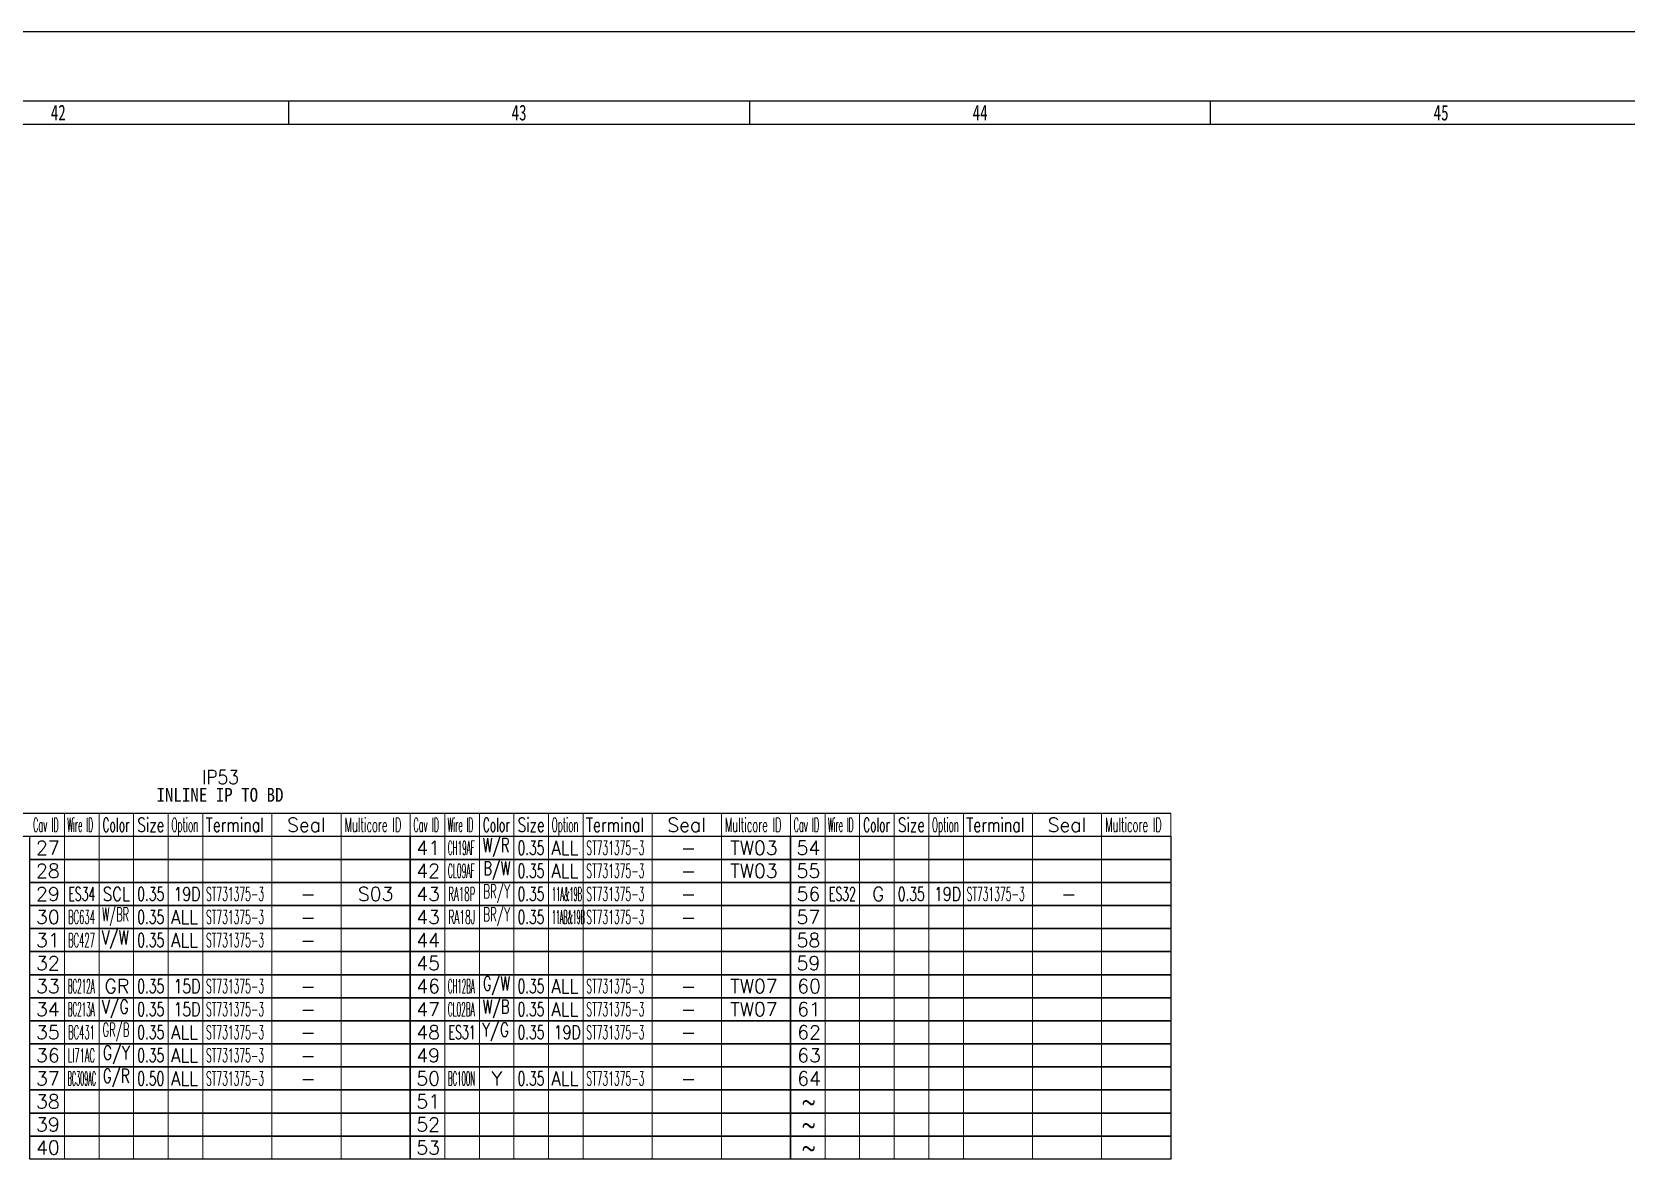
# Model space of a CAD drawing. Header units: inches. Extents: x 47316 to 59086, y 3141 to 11743.
# Drawn here: x 54412.2 to 54758.1, y 8829 to 9073.5 of the extents above; entities that cross this region are included whole.
import ezdxf

# ---------------------------------------------------------------- set-up
doc = ezdxf.new("R2010")
doc.units = ezdxf.units.IN
doc.header["$MEASUREMENT"] = 0
doc.styles.add('MtX_FangSong_GB2312', font='')
doc.styles.get("Standard").update_dxf_attribs({"font": ''})
doc.styles.get('MtX_FangSong_GB2312').set_extended_font_data('FangSong_GB2312')
doc.styles.get('Standard').set_extended_font_data('SimSun')

msp = doc.modelspace()

# ---------------------------------------------------------------- linework, layer by layer
at = {"color": 0, "lineweight": -2}
for p, q in [((56191.93, 9073.45), (50247.93, 9073.45)), ((56067.93, 9058.45), (50267.93, 9058.45)), ((54467.93, 9053.45), (54467.93, 9058.45)), ((54567.93, 9053.45), (54567.93, 9058.45)), ((54667.93, 9053.45), (54667.93, 9058.45)), ((50267.93, 9053.45), (56171.93, 9053.45))]:
    msp.add_line(p, q, dxfattribs=at)
at = {"color": 0, "linetype": 'Continuous', "lineweight": -2}
for p, q in [((54246.78, 8904), (54659.28, 8904)), ((54246.78, 8899), (54659.28, 8899))]:
    msp.add_line(p, q, dxfattribs=at)
at = {"color": 7, "linetype": 'Continuous', "lineweight": 15}
for p, q in [((54419.28, 8899), (54419.28, 8904)), ((54426.78, 8899), (54426.78, 8904)), ((54434.28, 8899), (54434.28, 8904)), ((54441.78, 8899), (54441.78, 8904)), ((54449.28, 8899), (54449.28, 8904)), ((54464.28, 8899), (54464.28, 8904)), ((54479.28, 8899), (54479.28, 8904)), ((54494.28, 8899), (54494.28, 8904)), ((54501.78, 8899), (54501.78, 8904)), ((54509.28, 8899), (54509.28, 8904)), ((54516.78, 8899), (54516.78, 8904)), ((54524.28, 8899), (54524.28, 8904)), ((54531.78, 8899), (54531.78, 8904)), ((54546.78, 8899), (54546.78, 8904)), ((54561.78, 8899), (54561.78, 8904)), ((54576.78, 8899), (54576.78, 8904)), ((54584.28, 8899), (54584.28, 8904)), ((54591.78, 8899), (54591.78, 8904)), ((54599.28, 8899), (54599.28, 8904)), ((54606.78, 8899), (54606.78, 8904)), ((54614.28, 8899), (54614.28, 8904)), ((54629.28, 8899), (54629.28, 8904)), ((54644.28, 8899), (54644.28, 8904)), ((54659.28, 8899), (54659.28, 8904))]:
    msp.add_line(p, q, dxfattribs=at)
at = {"color": 102, "linetype": 'Continuous', "lineweight": 15}
for p, q in [((54419.28, 8894), (54419.28, 8899)), ((54426.78, 8894), (54426.78, 8899)), ((54434.28, 8894), (54434.28, 8899)), ((54441.78, 8894), (54441.78, 8899)), ((54449.28, 8894), (54449.28, 8899)), ((54464.28, 8894), (54464.28, 8899)), ((54479.28, 8894), (54479.28, 8899)), ((54501.78, 8894), (54501.78, 8899)), ((54509.28, 8894), (54509.28, 8899)), ((54516.78, 8894), (54516.78, 8899)), ((54524.28, 8894), (54524.28, 8899)), ((54531.78, 8894), (54531.78, 8899)), ((54546.78, 8894), (54546.78, 8899)), ((54561.78, 8894), (54561.78, 8899)), ((54584.28, 8894), (54584.28, 8899)), ((54591.78, 8894), (54591.78, 8899)), ((54599.28, 8894), (54599.28, 8899)), ((54606.78, 8894), (54606.78, 8899)), ((54614.28, 8894), (54614.28, 8899)), ((54629.28, 8894), (54629.28, 8899)), ((54644.28, 8894), (54644.28, 8899)), ((54419.28, 8889), (54419.28, 8894)), ((54426.78, 8889), (54426.78, 8894)), ((54434.28, 8889), (54434.28, 8894)), ((54441.78, 8889), (54441.78, 8894)), ((54449.28, 8889), (54449.28, 8894)), ((54464.28, 8889), (54464.28, 8894)), ((54479.28, 8889), (54479.28, 8894)), ((54501.78, 8889), (54501.78, 8894)), ((54509.28, 8889), (54509.28, 8894)), ((54516.78, 8889), (54516.78, 8894)), ((54524.28, 8889), (54524.28, 8894)), ((54531.78, 8889), (54531.78, 8894)), ((54546.78, 8889), (54546.78, 8894)), ((54561.78, 8889), (54561.78, 8894)), ((54584.28, 8889), (54584.28, 8894)), ((54591.78, 8889), (54591.78, 8894)), ((54599.28, 8889), (54599.28, 8894)), ((54606.78, 8889), (54606.78, 8894)), ((54614.28, 8889), (54614.28, 8894)), ((54629.28, 8889), (54629.28, 8894)), ((54644.28, 8889), (54644.28, 8894)), ((54419.28, 8884), (54419.28, 8889)), ((54426.78, 8884), (54426.78, 8889)), ((54434.28, 8884), (54434.28, 8889)), ((54441.78, 8884), (54441.78, 8889)), ((54449.28, 8884), (54449.28, 8889)), ((54464.28, 8884), (54464.28, 8889)), ((54479.28, 8884), (54479.28, 8889)), ((54501.78, 8884), (54501.78, 8889)), ((54509.28, 8884), (54509.28, 8889)), ((54516.78, 8884), (54516.78, 8889)), ((54524.28, 8884), (54524.28, 8889)), ((54531.78, 8884), (54531.78, 8889)), ((54546.78, 8884), (54546.78, 8889)), ((54561.78, 8884), (54561.78, 8889)), ((54584.28, 8884), (54584.28, 8889)), ((54591.78, 8884), (54591.78, 8889)), ((54599.28, 8884), (54599.28, 8889)), ((54606.78, 8884), (54606.78, 8889)), ((54614.28, 8884), (54614.28, 8889)), ((54629.28, 8884), (54629.28, 8889)), ((54644.28, 8884), (54644.28, 8889)), ((54419.28, 8879), (54419.28, 8884)), ((54426.78, 8879), (54426.78, 8884)), ((54434.28, 8879), (54434.28, 8884)), ((54441.78, 8879), (54441.78, 8884)), ((54449.28, 8879), (54449.28, 8884)), ((54464.28, 8879), (54464.28, 8884)), ((54479.28, 8879), (54479.28, 8884)), ((54501.78, 8879), (54501.78, 8884)), ((54509.28, 8879), (54509.28, 8884)), ((54516.78, 8879), (54516.78, 8884)), ((54524.28, 8879), (54524.28, 8884)), ((54531.78, 8879), (54531.78, 8884)), ((54546.78, 8879), (54546.78, 8884)), ((54561.78, 8879), (54561.78, 8884)), ((54584.28, 8879), (54584.28, 8884)), ((54591.78, 8879), (54591.78, 8884)), ((54599.28, 8879), (54599.28, 8884)), ((54606.78, 8879), (54606.78, 8884)), ((54614.28, 8879), (54614.28, 8884)), ((54629.28, 8879), (54629.28, 8884)), ((54644.28, 8879), (54644.28, 8884)), ((54419.28, 8874), (54419.28, 8879)), ((54426.78, 8874), (54426.78, 8879)), ((54434.28, 8874), (54434.28, 8879)), ((54441.78, 8874), (54441.78, 8879)), ((54449.28, 8874), (54449.28, 8879)), ((54464.28, 8874), (54464.28, 8879)), ((54479.28, 8874), (54479.28, 8879)), ((54501.78, 8874), (54501.78, 8879)), ((54509.28, 8874), (54509.28, 8879)), ((54516.78, 8874), (54516.78, 8879)), ((54524.28, 8874), (54524.28, 8879)), ((54531.78, 8874), (54531.78, 8879)), ((54546.78, 8874), (54546.78, 8879)), ((54561.78, 8874), (54561.78, 8879)), ((54584.28, 8874), (54584.28, 8879)), ((54591.78, 8874), (54591.78, 8879)), ((54599.28, 8874), (54599.28, 8879)), ((54606.78, 8874), (54606.78, 8879)), ((54614.28, 8874), (54614.28, 8879)), ((54629.28, 8874), (54629.28, 8879)), ((54644.28, 8874), (54644.28, 8879)), ((54419.28, 8869), (54419.28, 8874)), ((54426.78, 8869), (54426.78, 8874)), ((54434.28, 8869), (54434.28, 8874)), ((54441.78, 8869), (54441.78, 8874)), ((54449.28, 8869), (54449.28, 8874)), ((54464.28, 8869), (54464.28, 8874)), ((54479.28, 8869), (54479.28, 8874)), ((54501.78, 8869), (54501.78, 8874)), ((54509.28, 8869), (54509.28, 8874)), ((54516.78, 8869), (54516.78, 8874)), ((54524.28, 8869), (54524.28, 8874)), ((54531.78, 8869), (54531.78, 8874)), ((54546.78, 8869), (54546.78, 8874)), ((54561.78, 8869), (54561.78, 8874)), ((54584.28, 8869), (54584.28, 8874)), ((54591.78, 8869), (54591.78, 8874)), ((54599.28, 8869), (54599.28, 8874)), ((54606.78, 8869), (54606.78, 8874)), ((54614.28, 8869), (54614.28, 8874)), ((54629.28, 8869), (54629.28, 8874)), ((54644.28, 8869), (54644.28, 8874)), ((54419.28, 8864), (54419.28, 8869)), ((54426.78, 8864), (54426.78, 8869)), ((54434.28, 8864), (54434.28, 8869)), ((54441.78, 8864), (54441.78, 8869)), ((54449.28, 8864), (54449.28, 8869)), ((54464.28, 8864), (54464.28, 8869)), ((54479.28, 8864), (54479.28, 8869)), ((54501.78, 8864), (54501.78, 8869)), ((54509.28, 8864), (54509.28, 8869)), ((54516.78, 8864), (54516.78, 8869)), ((54524.28, 8864), (54524.28, 8869)), ((54531.78, 8864), (54531.78, 8869)), ((54546.78, 8864), (54546.78, 8869)), ((54561.78, 8864), (54561.78, 8869)), ((54584.28, 8864), (54584.28, 8869)), ((54591.78, 8864), (54591.78, 8869)), ((54599.28, 8864), (54599.28, 8869)), ((54606.78, 8864), (54606.78, 8869)), ((54614.28, 8864), (54614.28, 8869)), ((54629.28, 8864), (54629.28, 8869)), ((54644.28, 8864), (54644.28, 8869)), ((54419.28, 8859), (54419.28, 8864)), ((54426.78, 8859), (54426.78, 8864)), ((54434.28, 8859), (54434.28, 8864)), ((54441.78, 8859), (54441.78, 8864)), ((54449.28, 8859), (54449.28, 8864)), ((54464.28, 8859), (54464.28, 8864)), ((54479.28, 8859), (54479.28, 8864)), ((54501.78, 8859), (54501.78, 8864)), ((54509.28, 8859), (54509.28, 8864)), ((54516.78, 8859), (54516.78, 8864)), ((54524.28, 8859), (54524.28, 8864)), ((54531.78, 8859), (54531.78, 8864)), ((54546.78, 8859), (54546.78, 8864)), ((54561.78, 8859), (54561.78, 8864)), ((54584.28, 8859), (54584.28, 8864)), ((54591.78, 8859), (54591.78, 8864)), ((54599.28, 8859), (54599.28, 8864)), ((54606.78, 8859), (54606.78, 8864)), ((54614.28, 8859), (54614.28, 8864)), ((54629.28, 8859), (54629.28, 8864)), ((54644.28, 8859), (54644.28, 8864)), ((54419.28, 8854), (54419.28, 8859)), ((54426.78, 8854), (54426.78, 8859)), ((54434.28, 8854), (54434.28, 8859)), ((54441.78, 8854), (54441.78, 8859)), ((54449.28, 8854), (54449.28, 8859)), ((54464.28, 8854), (54464.28, 8859)), ((54479.28, 8854), (54479.28, 8859)), ((54501.78, 8854), (54501.78, 8859)), ((54509.28, 8854), (54509.28, 8859)), ((54516.78, 8854), (54516.78, 8859)), ((54524.28, 8854), (54524.28, 8859)), ((54531.78, 8854), (54531.78, 8859)), ((54546.78, 8854), (54546.78, 8859)), ((54561.78, 8854), (54561.78, 8859)), ((54584.28, 8854), (54584.28, 8859)), ((54591.78, 8854), (54591.78, 8859)), ((54599.28, 8854), (54599.28, 8859)), ((54606.78, 8854), (54606.78, 8859)), ((54614.28, 8854), (54614.28, 8859)), ((54629.28, 8854), (54629.28, 8859)), ((54644.28, 8854), (54644.28, 8859)), ((54419.28, 8849), (54419.28, 8854)), ((54426.78, 8849), (54426.78, 8854)), ((54434.28, 8849), (54434.28, 8854)), ((54441.78, 8849), (54441.78, 8854)), ((54449.28, 8849), (54449.28, 8854)), ((54464.28, 8849), (54464.28, 8854)), ((54479.28, 8849), (54479.28, 8854)), ((54501.78, 8849), (54501.78, 8854)), ((54509.28, 8849), (54509.28, 8854)), ((54516.78, 8849), (54516.78, 8854)), ((54524.28, 8849), (54524.28, 8854)), ((54531.78, 8849), (54531.78, 8854)), ((54546.78, 8849), (54546.78, 8854)), ((54561.78, 8849), (54561.78, 8854)), ((54584.28, 8849), (54584.28, 8854)), ((54591.78, 8849), (54591.78, 8854)), ((54599.28, 8849), (54599.28, 8854)), ((54606.78, 8849), (54606.78, 8854)), ((54614.28, 8849), (54614.28, 8854)), ((54629.28, 8849), (54629.28, 8854)), ((54644.28, 8849), (54644.28, 8854)), ((54419.28, 8844), (54419.28, 8849)), ((54426.78, 8844), (54426.78, 8849)), ((54434.28, 8844), (54434.28, 8849)), ((54441.78, 8844), (54441.78, 8849)), ((54449.28, 8844), (54449.28, 8849)), ((54464.28, 8844), (54464.28, 8849)), ((54479.28, 8844), (54479.28, 8849)), ((54501.78, 8844), (54501.78, 8849)), ((54509.28, 8844), (54509.28, 8849)), ((54516.78, 8844), (54516.78, 8849)), ((54524.28, 8844), (54524.28, 8849)), ((54531.78, 8844), (54531.78, 8849)), ((54546.78, 8844), (54546.78, 8849)), ((54561.78, 8844), (54561.78, 8849)), ((54584.28, 8844), (54584.28, 8849)), ((54591.78, 8844), (54591.78, 8849)), ((54599.28, 8844), (54599.28, 8849)), ((54606.78, 8844), (54606.78, 8849)), ((54614.28, 8844), (54614.28, 8849)), ((54629.28, 8844), (54629.28, 8849)), ((54644.28, 8844), (54644.28, 8849)), ((54419.28, 8839), (54419.28, 8844)), ((54426.78, 8839), (54426.78, 8844)), ((54434.28, 8839), (54434.28, 8844)), ((54441.78, 8839), (54441.78, 8844)), ((54449.28, 8839), (54449.28, 8844)), ((54464.28, 8839), (54464.28, 8844)), ((54479.28, 8839), (54479.28, 8844)), ((54501.78, 8839), (54501.78, 8844)), ((54509.28, 8839), (54509.28, 8844)), ((54516.78, 8839), (54516.78, 8844)), ((54524.28, 8839), (54524.28, 8844)), ((54531.78, 8839), (54531.78, 8844)), ((54546.78, 8839), (54546.78, 8844)), ((54561.78, 8839), (54561.78, 8844)), ((54584.28, 8839), (54584.28, 8844)), ((54591.78, 8839), (54591.78, 8844)), ((54599.28, 8839), (54599.28, 8844)), ((54606.78, 8839), (54606.78, 8844)), ((54614.28, 8839), (54614.28, 8844)), ((54629.28, 8839), (54629.28, 8844)), ((54644.28, 8839), (54644.28, 8844)), ((54419.28, 8834), (54419.28, 8839)), ((54426.78, 8834), (54426.78, 8839)), ((54434.28, 8834), (54434.28, 8839)), ((54441.78, 8834), (54441.78, 8839)), ((54449.28, 8834), (54449.28, 8839)), ((54464.28, 8834), (54464.28, 8839)), ((54479.28, 8834), (54479.28, 8839)), ((54501.78, 8834), (54501.78, 8839)), ((54509.28, 8834), (54509.28, 8839)), ((54516.78, 8834), (54516.78, 8839)), ((54524.28, 8834), (54524.28, 8839)), ((54531.78, 8834), (54531.78, 8839)), ((54546.78, 8834), (54546.78, 8839)), ((54561.78, 8834), (54561.78, 8839)), ((54584.28, 8834), (54584.28, 8839)), ((54591.78, 8834), (54591.78, 8839)), ((54599.28, 8834), (54599.28, 8839)), ((54606.78, 8834), (54606.78, 8839)), ((54614.28, 8834), (54614.28, 8839)), ((54629.28, 8834), (54629.28, 8839)), ((54644.28, 8834), (54644.28, 8839)), ((54419.28, 8829), (54419.28, 8834)), ((54426.78, 8829), (54426.78, 8834)), ((54434.28, 8829), (54434.28, 8834)), ((54441.78, 8829), (54441.78, 8834)), ((54449.28, 8829), (54449.28, 8834)), ((54464.28, 8829), (54464.28, 8834)), ((54479.28, 8829), (54479.28, 8834)), ((54501.78, 8829), (54501.78, 8834)), ((54509.28, 8829), (54509.28, 8834)), ((54516.78, 8829), (54516.78, 8834)), ((54524.28, 8829), (54524.28, 8834)), ((54531.78, 8829), (54531.78, 8834)), ((54546.78, 8829), (54546.78, 8834)), ((54561.78, 8829), (54561.78, 8834)), ((54584.28, 8829), (54584.28, 8834)), ((54591.78, 8829), (54591.78, 8834)), ((54599.28, 8829), (54599.28, 8834)), ((54606.78, 8829), (54606.78, 8834)), ((54614.28, 8829), (54614.28, 8834)), ((54629.28, 8829), (54629.28, 8834)), ((54644.28, 8829), (54644.28, 8834))]:
    msp.add_line(p, q, dxfattribs=at)
at = {"color": 0, "linetype": 'Continuous', "lineweight": -2}
for points in [[(54411.78, 8894), (54411.78, 8899), (54494.28, 8899), (54494.28, 8894)], [(54494.28, 8894), (54494.28, 8899), (54576.78, 8899), (54576.78, 8894)], [(54576.78, 8894), (54576.78, 8899), (54659.28, 8899), (54659.28, 8894)], [(54411.78, 8889), (54411.78, 8894), (54494.28, 8894), (54494.28, 8889)], [(54494.28, 8889), (54494.28, 8894), (54576.78, 8894), (54576.78, 8889)], [(54576.78, 8889), (54576.78, 8894), (54659.28, 8894), (54659.28, 8889)], [(54411.78, 8884), (54411.78, 8889), (54494.28, 8889), (54494.28, 8884)], [(54494.28, 8884), (54494.28, 8889), (54576.78, 8889), (54576.78, 8884)], [(54576.78, 8884), (54576.78, 8889), (54659.28, 8889), (54659.28, 8884)], [(54411.78, 8879), (54411.78, 8884), (54494.28, 8884), (54494.28, 8879)], [(54494.28, 8879), (54494.28, 8884), (54576.78, 8884), (54576.78, 8879)], [(54576.78, 8879), (54576.78, 8884), (54659.28, 8884), (54659.28, 8879)], [(54411.78, 8874), (54411.78, 8879), (54494.28, 8879), (54494.28, 8874)], [(54494.28, 8874), (54494.28, 8879), (54576.78, 8879), (54576.78, 8874)], [(54576.78, 8874), (54576.78, 8879), (54659.28, 8879), (54659.28, 8874)], [(54411.78, 8869), (54411.78, 8874), (54494.28, 8874), (54494.28, 8869)], [(54494.28, 8869), (54494.28, 8874), (54576.78, 8874), (54576.78, 8869)], [(54576.78, 8869), (54576.78, 8874), (54659.28, 8874), (54659.28, 8869)], [(54411.78, 8864), (54411.78, 8869), (54494.28, 8869), (54494.28, 8864)], [(54494.28, 8864), (54494.28, 8869), (54576.78, 8869), (54576.78, 8864)], [(54576.78, 8864), (54576.78, 8869), (54659.28, 8869), (54659.28, 8864)], [(54411.78, 8859), (54411.78, 8864), (54494.28, 8864), (54494.28, 8859)], [(54494.28, 8859), (54494.28, 8864), (54576.78, 8864), (54576.78, 8859)], [(54576.78, 8859), (54576.78, 8864), (54659.28, 8864), (54659.28, 8859)], [(54411.78, 8854), (54411.78, 8859), (54494.28, 8859), (54494.28, 8854)], [(54494.28, 8854), (54494.28, 8859), (54576.78, 8859), (54576.78, 8854)], [(54576.78, 8854), (54576.78, 8859), (54659.28, 8859), (54659.28, 8854)], [(54411.78, 8849), (54411.78, 8854), (54494.28, 8854), (54494.28, 8849)], [(54494.28, 8849), (54494.28, 8854), (54576.78, 8854), (54576.78, 8849)], [(54576.78, 8849), (54576.78, 8854), (54659.28, 8854), (54659.28, 8849)], [(54411.78, 8844), (54411.78, 8849), (54494.28, 8849), (54494.28, 8844)], [(54494.28, 8844), (54494.28, 8849), (54576.78, 8849), (54576.78, 8844)], [(54576.78, 8844), (54576.78, 8849), (54659.28, 8849), (54659.28, 8844)], [(54411.78, 8839), (54411.78, 8844), (54494.28, 8844), (54494.28, 8839)], [(54494.28, 8839), (54494.28, 8844), (54576.78, 8844), (54576.78, 8839)], [(54576.78, 8839), (54576.78, 8844), (54659.28, 8844), (54659.28, 8839)], [(54411.78, 8834), (54411.78, 8839), (54494.28, 8839), (54494.28, 8834)], [(54494.28, 8834), (54494.28, 8839), (54576.78, 8839), (54576.78, 8834)], [(54576.78, 8834), (54576.78, 8839), (54659.28, 8839), (54659.28, 8834)], [(54411.78, 8829), (54411.78, 8834), (54494.28, 8834), (54494.28, 8829)], [(54494.28, 8829), (54494.28, 8834), (54576.78, 8834), (54576.78, 8829)], [(54576.78, 8829), (54576.78, 8834), (54659.28, 8834), (54659.28, 8829)]]:
    msp.add_lwpolyline(points, close=True, dxfattribs=at)

# ---------------------------------------------------------------- texts
at = {"color": 0, "lineweight": -2, "style": 'MtX_FangSong_GB2312', "width": 0.7}
for s, p in [('42', (54416.31, 9054.25)), ('43', (54516.28, 9054.25)), ('44', (54616.31, 9054.25)), ('45', (54716.31, 9054.25))]:
    msp.add_text(s, height=3.4, dxfattribs=at).set_placement(p)
at = {"color": 6, "linetype": 'Continuous', "lineweight": 20, "char_height": 3, "attachment_point": 1}
for s, insert, width in [('\\Fromans.shx;\\W0.9000000000;\\T1.0000000000;\\o\\lIP53', (54449.11, 8913.32), 8.8714), ('\\f黑体|b0|i0|c1|p0;\\W0.9000000000;\\T1.0000000000;\\o\\lINLINE IP TO BD', (54439.24, 8909.5), 29.1236)]:
    msp.add_mtext(s, dxfattribs=dict(at, insert=insert, width=width))
at = {"color": 7, "linetype": 'Continuous', "lineweight": 15, "char_height": 3, "attachment_point": 1}
for s, insert, width in [('\\Fromans.shx;\\W0.4292452830;\\T1.0000000000;\\o\\lCav ID', (54412.46, 8903), 6.5), ('\\Fromans.shx;\\W0.4026548673;\\T1.0000000000;\\o\\lWire ID', (54419.89, 8903), 6.5), ('\\Fromans.shx;\\W0.5687500000;\\T1.0000000000;\\o\\lColor', (54427.52, 8903), 6.5), ('\\Fromans.shx;\\W0.7222222222;\\T1.0000000000;\\o\\lSize', (54435.09, 8903), 6.5), ('\\Fromans.shx;\\W0.4595959596;\\T1.0000000000;\\o\\lOption', (54442.48, 8903), 6.5), ('\\Fromans.shx;\\W0.7480916031;\\T1.0000000000;\\o\\lTerminal', (54449.89, 8903), 14), ('\\Fromans.shx;\\W1.0000000000;\\T1.0000000000;\\o\\lSeal', (54467.56, 8903), 9.2857), ('\\Fromans.shx;\\W0.5185185185;\\T1.0000000000;\\o\\lMulticore ID', (54480.07, 8903), 14), ('\\Fromans.shx;\\W0.4292452830;\\T1.0000000000;\\o\\lCav ID', (54494.96, 8903), 6.5), ('\\Fromans.shx;\\W0.4026548673;\\T1.0000000000;\\o\\lWire ID', (54502.39, 8903), 6.5), ('\\Fromans.shx;\\W0.5687500000;\\T1.0000000000;\\o\\lColor', (54510.02, 8903), 6.5), ('\\Fromans.shx;\\W0.7222222222;\\T1.0000000000;\\o\\lSize', (54517.59, 8903), 6.5), ('\\Fromans.shx;\\W0.4595959596;\\T1.0000000000;\\o\\lOption', (54524.98, 8903), 6.5), ('\\Fromans.shx;\\W0.7480916031;\\T1.0000000000;\\o\\lTerminal', (54532.39, 8903), 14), ('\\Fromans.shx;\\W1.0000000000;\\T1.0000000000;\\o\\lSeal', (54550.06, 8903), 9.2857), ('\\Fromans.shx;\\W0.5185185185;\\T1.0000000000;\\o\\lMulticore ID', (54562.57, 8903), 14), ('\\Fromans.shx;\\W0.4292452830;\\T1.0000000000;\\o\\lCav ID', (54577.46, 8903), 6.5), ('\\Fromans.shx;\\W0.4026548673;\\T1.0000000000;\\o\\lWire ID', (54584.89, 8903), 6.5), ('\\Fromans.shx;\\W0.5687500000;\\T1.0000000000;\\o\\lColor', (54592.52, 8903), 6.5), ('\\Fromans.shx;\\W0.7222222222;\\T1.0000000000;\\o\\lSize', (54600.09, 8903), 6.5), ('\\Fromans.shx;\\W0.4595959596;\\T1.0000000000;\\o\\lOption', (54607.48, 8903), 6.5), ('\\Fromans.shx;\\W0.7480916031;\\T1.0000000000;\\o\\lTerminal', (54614.89, 8903), 14), ('\\Fromans.shx;\\W1.0000000000;\\T1.0000000000;\\o\\lSeal', (54632.56, 8903), 9.2857), ('\\Fromans.shx;\\W0.5185185185;\\T1.0000000000;\\o\\lMulticore ID', (54645.07, 8903), 14), ('\\Fromans.shx;\\W1.0000000000;\\T1.0000000000;\\o\\l27', (54413.1, 8898), 5.7143), ('\\Fromans.shx;\\W1.0000000000;\\T1.0000000000;\\o\\l41', (54495.6, 8898), 5.7143), ('\\Fromans.shx;\\W1.0000000000;\\T1.0000000000;\\o\\l54', (54578.1, 8898), 5.7143), ('\\Fromans.shx;\\W1.0000000000;\\T1.0000000000;\\o\\l28', (54413.1, 8893), 5.7143), ('\\Fromans.shx;\\W1.0000000000;\\T1.0000000000;\\o\\l42', (54495.6, 8893), 5.7143), ('\\Fromans.shx;\\W1.0000000000;\\T1.0000000000;\\o\\l55', (54578.1, 8893), 5.7143), ('\\Fromans.shx;\\W1.0000000000;\\T1.0000000000;\\o\\l29', (54413.1, 8888), 5.7143), ('\\Fromans.shx;\\W1.0000000000;\\T1.0000000000;\\o\\l43', (54495.6, 8888), 5.7143), ('\\Fromans.shx;\\W1.0000000000;\\T1.0000000000;\\o\\l56', (54578.1, 8888), 5.7143), ('\\Fromans.shx;\\W1.0000000000;\\T1.0000000000;\\o\\l30', (54413.1, 8883), 5.7143), ('\\Fromans.shx;\\W1.0000000000;\\T1.0000000000;\\o\\l43', (54495.6, 8883), 5.7143), ('\\Fromans.shx;\\W1.0000000000;\\T1.0000000000;\\o\\l57', (54578.1, 8883), 5.7143), ('\\Fromans.shx;\\W1.0000000000;\\T1.0000000000;\\o\\l31', (54413.1, 8878), 5.7143), ('\\Fromans.shx;\\W1.0000000000;\\T1.0000000000;\\o\\l44', (54495.6, 8878), 5.7143), ('\\Fromans.shx;\\W1.0000000000;\\T1.0000000000;\\o\\l58', (54578.1, 8878), 5.7143), ('\\Fromans.shx;\\W1.0000000000;\\T1.0000000000;\\o\\l32', (54413.1, 8873), 5.7143), ('\\Fromans.shx;\\W1.0000000000;\\T1.0000000000;\\o\\l45', (54495.6, 8873), 5.7143), ('\\Fromans.shx;\\W1.0000000000;\\T1.0000000000;\\o\\l59', (54578.1, 8873), 5.7143), ('\\Fromans.shx;\\W1.0000000000;\\T1.0000000000;\\o\\l33', (54413.1, 8868), 5.7143), ('\\Fromans.shx;\\W1.0000000000;\\T1.0000000000;\\o\\l46', (54495.6, 8868), 5.7143), ('\\Fromans.shx;\\W1.0000000000;\\T1.0000000000;\\o\\l60', (54578.24, 8868), 5.7143), ('\\Fromans.shx;\\W1.0000000000;\\T1.0000000000;\\o\\l34', (54413.1, 8863), 5.7143), ('\\Fromans.shx;\\W1.0000000000;\\T1.0000000000;\\o\\l47', (54495.6, 8863), 5.7143), ('\\Fromans.shx;\\W1.0000000000;\\T1.0000000000;\\o\\l61', (54578.24, 8863), 5.7143), ('\\Fromans.shx;\\W1.0000000000;\\T1.0000000000;\\o\\l35', (54413.1, 8858), 5.7143), ('\\Fromans.shx;\\W1.0000000000;\\T1.0000000000;\\o\\l48', (54495.6, 8858), 5.7143), ('\\Fromans.shx;\\W1.0000000000;\\T1.0000000000;\\o\\l62', (54578.24, 8858), 5.7143), ('\\Fromans.shx;\\W1.0000000000;\\T1.0000000000;\\o\\l36', (54413.1, 8853), 5.7143), ('\\Fromans.shx;\\W1.0000000000;\\T1.0000000000;\\o\\l49', (54495.6, 8853), 5.7143), ('\\Fromans.shx;\\W1.0000000000;\\T1.0000000000;\\o\\l63', (54578.24, 8853), 5.7143), ('\\Fromans.shx;\\W1.0000000000;\\T1.0000000000;\\o\\l37', (54413.1, 8848), 5.7143), ('\\Fromans.shx;\\W1.0000000000;\\T1.0000000000;\\o\\l50', (54495.6, 8848), 5.7143), ('\\Fromans.shx;\\W1.0000000000;\\T1.0000000000;\\o\\l64', (54578.24, 8848), 5.7143), ('\\Fromans.shx;\\W1.0000000000;\\T1.0000000000;\\o\\l38', (54413.1, 8843), 5.7143), ('\\Fromans.shx;\\W1.0000000000;\\T1.0000000000;\\o\\l51', (54495.6, 8843), 5.7143), ('\\Fromans.shx;\\W1.0000000000;\\T1.0000000000;\\o\\l~', (54579.24, 8843), 3.7143), ('\\Fromans.shx;\\W1.0000000000;\\T1.0000000000;\\o\\l39', (54413.1, 8838), 5.7143), ('\\Fromans.shx;\\W1.0000000000;\\T1.0000000000;\\o\\l52', (54495.6, 8838), 5.7143), ('\\Fromans.shx;\\W1.0000000000;\\T1.0000000000;\\o\\l~', (54579.24, 8838), 3.7143), ('\\Fromans.shx;\\W1.0000000000;\\T1.0000000000;\\o\\l40', (54413.1, 8833), 5.7143), ('\\Fromans.shx;\\W1.0000000000;\\T1.0000000000;\\o\\l53', (54495.6, 8833), 5.7143), ('\\Fromans.shx;\\W1.0000000000;\\T1.0000000000;\\o\\l~', (54579.24, 8833), 3.7143)]:
    msp.add_mtext(s, dxfattribs=dict(at, insert=insert, width=width))
at = {"color": 140, "linetype": 'Continuous', "lineweight": 15, "char_height": 3, "attachment_point": 1}
for s, insert, width in [('\\Fromans.shx;\\W0.6791044776;\\T1.0000000000;\\o\\lW/R', (54509.97, 8898.57), 6.5), ('\\Fromans.shx;\\W0.8750000000;\\T1.0000000000;\\o\\lALL', (54524.9, 8898), 6.5), ('\\Fromans.shx;\\W1.0000000000;\\T1.0000000000;\\o\\l-', (54552.99, 8898), 3.7143), ('\\Fromans.shx;\\W0.6791044776;\\T1.0000000000;\\o\\lB/W', (54510.17, 8893.57), 6.5), ('\\Fromans.shx;\\W0.8750000000;\\T1.0000000000;\\o\\lALL', (54524.9, 8893), 6.5), ('\\Fromans.shx;\\W0.5548780488;\\T1.0000000000;\\o\\lBR/Y', (54510.1, 8888.57), 6.5), ('\\Fromans.shx;\\W1.0000000000;\\T1.0000000000;\\o\\l-', (54552.99, 8893), 3.7143), ('\\Fromans.shx;\\W0.7844827586;\\T1.0000000000;\\o\\lSCL', (54427.61, 8888), 6.5), ('\\Fromans.shx;\\W0.7459016393;\\T1.0000000000;\\o\\l19D', (54442.92, 8888), 6.5), ('\\Fromans.shx;\\W1.0000000000;\\T1.0000000000;\\o\\l-', (54470.49, 8888), 3.7143), ('\\Fromans.shx;\\W0.3137931034;\\T1.0000000000;\\o\\l11A&19B', (54525.05, 8888), 6.5), ('\\Fromans.shx;\\W1.0000000000;\\T1.0000000000;\\o\\l-', (54552.99, 8888), 3.7143), ('\\Fromans.shx;\\W1.0000000000;\\T1.0000000000;\\o\\lG', (54594.46, 8888), 3), ('\\Fromans.shx;\\W0.7459016393;\\T1.0000000000;\\o\\l19D', (54607.92, 8888), 6.5), ('\\Fromans.shx;\\W1.0000000000;\\T1.0000000000;\\o\\l-', (54635.49, 8888), 3.7143), ('\\Fromans.shx;\\W0.5170454545;\\T1.0000000000;\\o\\lW/BR', (54427.43, 8883.57), 6.5), ('\\Fromans.shx;\\W0.8750000000;\\T1.0000000000;\\o\\lALL', (54442.4, 8883), 6.5), ('\\Fromans.shx;\\W0.5548780488;\\T1.0000000000;\\o\\lBR/Y', (54510.1, 8883.57), 6.5), ('\\Fromans.shx;\\W0.2740963855;\\T1.0000000000;\\o\\l11AB&19B', (54525.01, 8883), 6.5), ('\\Fromans.shx;\\W0.7109375000;\\T1.0000000000;\\o\\lV/W', (54427.38, 8878.57), 6.5), ('\\Fromans.shx;\\W1.0000000000;\\T1.0000000000;\\o\\l-', (54470.49, 8883), 3.7143), ('\\Fromans.shx;\\W1.0000000000;\\T1.0000000000;\\o\\l-', (54552.99, 8883), 3.7143), ('\\Fromans.shx;\\W0.8750000000;\\T1.0000000000;\\o\\lALL', (54442.4, 8878), 6.5), ('\\Fromans.shx;\\W1.0000000000;\\T1.0000000000;\\o\\l-', (54470.49, 8878), 3.7143), ('\\Fromans.shx;\\W1.0000000000;\\T1.0000000000;\\o\\lGR', (54427.96, 8868), 6), ('\\Fromans.shx;\\W0.7459016393;\\T1.0000000000;\\o\\l15D', (54442.92, 8868), 6.5), ('\\Fromans.shx;\\W0.6791044776;\\T1.0000000000;\\o\\lG/W', (54510.07, 8868.57), 6.5), ('\\Fromans.shx;\\W0.8750000000;\\T1.0000000000;\\o\\lALL', (54524.9, 8868), 6.5), ('\\Fromans.shx;\\W1.0000000000;\\T1.0000000000;\\o\\l-', (54470.49, 8868), 3.7143), ('\\Fromans.shx;\\W1.0000000000;\\T1.0000000000;\\o\\l-', (54552.99, 8868), 3.7143), ('\\Fromans.shx;\\W0.7459016393;\\T1.0000000000;\\o\\lV/G', (54427.38, 8863.57), 6.5), ('\\Fromans.shx;\\W0.7459016393;\\T1.0000000000;\\o\\l15D', (54442.92, 8863), 6.5), ('\\Fromans.shx;\\W1.0000000000;\\T1.0000000000;\\o\\l-', (54470.49, 8863), 3.7143), ('\\Fromans.shx;\\W0.6791044776;\\T1.0000000000;\\o\\lW/B', (54509.97, 8863.57), 6.5), ('\\Fromans.shx;\\W0.8750000000;\\T1.0000000000;\\o\\lALL', (54524.9, 8863), 6.5), ('\\Fromans.shx;\\W1.0000000000;\\T1.0000000000;\\o\\l-', (54552.99, 8863), 3.7143), ('\\Fromans.shx;\\W0.5352941176;\\T1.0000000000;\\o\\lGR/B', (54427.51, 8858.57), 6.5), ('\\Fromans.shx;\\W0.8750000000;\\T1.0000000000;\\o\\lALL', (54442.4, 8858), 6.5), ('\\Fromans.shx;\\W0.7459016393;\\T1.0000000000;\\o\\lY/G', (54509.88, 8858.57), 6.5), ('\\Fromans.shx;\\W0.7459016393;\\T1.0000000000;\\o\\l19D', (54525.42, 8858), 6.5), ('\\Fromans.shx;\\W0.7459016393;\\T1.0000000000;\\o\\lG/Y', (54427.6, 8853.57), 6.5), ('\\Fromans.shx;\\W1.0000000000;\\T1.0000000000;\\o\\l-', (54470.49, 8858), 3.7143), ('\\Fromans.shx;\\W1.0000000000;\\T1.0000000000;\\o\\l-', (54552.99, 8858), 3.7143), ('\\Fromans.shx;\\W0.8750000000;\\T1.0000000000;\\o\\lALL', (54442.4, 8853), 6.5), ('\\Fromans.shx;\\W1.0000000000;\\T1.0000000000;\\o\\l-', (54470.49, 8853), 3.7143), ('\\Fromans.shx;\\W0.7109375000;\\T1.0000000000;\\o\\lG/R', (54427.58, 8848.57), 6.5), ('\\Fromans.shx;\\W0.8750000000;\\T1.0000000000;\\o\\lALL', (54442.4, 8848), 6.5), ('\\Fromans.shx;\\W1.0000000000;\\T1.0000000000;\\o\\lY', (54511.89, 8848), 2.5714), ('\\Fromans.shx;\\W0.8750000000;\\T1.0000000000;\\o\\lALL', (54524.9, 8848), 6.5), ('\\Fromans.shx;\\W1.0000000000;\\T1.0000000000;\\o\\l-', (54470.49, 8848), 3.7143), ('\\Fromans.shx;\\W1.0000000000;\\T1.0000000000;\\o\\l-', (54552.99, 8848), 3.7143)]:
    msp.add_mtext(s, dxfattribs=dict(at, insert=insert, width=width))
at = {"color": 21, "linetype": 'Continuous', "lineweight": 15, "char_height": 3, "attachment_point": 1}
for s, insert, width in [('\\Fromans.shx;\\W0.3823529412;\\T1.0000000000;\\o\\lCH19AF', (54502.44, 8898), 6.5), ('\\Fromans.shx;\\W0.6500000000;\\T1.0000000000;\\o\\l0.35', (54517.56, 8898), 6.5), ('\\Fromans.shx;\\W0.4851485149;\\T1.0000000000;\\o\\lST731375-3', (54532.49, 8898), 14), ('\\Fromans.shx;\\W1.0000000000;\\T1.0000000000;\\o\\lTW03', (54563.71, 8898), 11.4286), ('\\Fromans.shx;\\W0.3991228070;\\T1.0000000000;\\o\\lCL09AF', (54502.45, 8893), 6.5), ('\\Fromans.shx;\\W0.6500000000;\\T1.0000000000;\\o\\l0.35', (54517.56, 8893), 6.5), ('\\Fromans.shx;\\W0.4851485149;\\T1.0000000000;\\o\\lST731375-3', (54532.49, 8893), 14), ('\\Fromans.shx;\\W1.0000000000;\\T1.0000000000;\\o\\lTW03', (54563.71, 8893), 11.4286), ('\\Fromans.shx;\\W0.5759493671;\\T1.0000000000;\\o\\lES34', (54420.11, 8888), 6.5), ('\\Fromans.shx;\\W0.6500000000;\\T1.0000000000;\\o\\l0.35', (54435.06, 8888), 6.5), ('\\Fromans.shx;\\W0.4851485149;\\T1.0000000000;\\o\\lST731375-3', (54449.99, 8888), 14), ('\\Fromans.shx;\\W1.0000000000;\\T1.0000000000;\\o\\lS03', (54482.92, 8888), 8.5714), ('\\Fromans.shx;\\W0.4550000000;\\T1.0000000000;\\o\\lRA18P', (54502.54, 8888), 6.5), ('\\Fromans.shx;\\W0.6500000000;\\T1.0000000000;\\o\\l0.35', (54517.56, 8888), 6.5), ('\\Fromans.shx;\\W0.4851485149;\\T1.0000000000;\\o\\lST731375-3', (54532.49, 8888), 14), ('\\Fromans.shx;\\W0.5759493671;\\T1.0000000000;\\o\\lES32', (54585.11, 8888), 6.5), ('\\Fromans.shx;\\W0.6500000000;\\T1.0000000000;\\o\\l0.35', (54600.06, 8888), 6.5), ('\\Fromans.shx;\\W0.4851485149;\\T1.0000000000;\\o\\lST731375-3', (54614.99, 8888), 14), ('\\Fromans.shx;\\W0.4460784314;\\T1.0000000000;\\o\\lBC634', (54420.03, 8883), 6.5), ('\\Fromans.shx;\\W0.6500000000;\\T1.0000000000;\\o\\l0.35', (54435.06, 8883), 6.5), ('\\Fromans.shx;\\W0.4851485149;\\T1.0000000000;\\o\\lST731375-3', (54449.99, 8883), 14), ('\\Fromans.shx;\\W0.4789473684;\\T1.0000000000;\\o\\lRA18J', (54502.55, 8883), 6.5), ('\\Fromans.shx;\\W0.6500000000;\\T1.0000000000;\\o\\l0.35', (54517.56, 8883), 6.5), ('\\Fromans.shx;\\W0.4851485149;\\T1.0000000000;\\o\\lST731375-3', (54532.49, 8883), 14), ('\\Fromans.shx;\\W0.4460784314;\\T1.0000000000;\\o\\lBC427', (54420.03, 8878), 6.5), ('\\Fromans.shx;\\W0.6500000000;\\T1.0000000000;\\o\\l0.35', (54435.06, 8878), 6.5), ('\\Fromans.shx;\\W0.4851485149;\\T1.0000000000;\\o\\lST731375-3', (54449.99, 8878), 14), ('\\Fromans.shx;\\W0.3791666667;\\T1.0000000000;\\o\\lBC212A', (54419.99, 8868), 6.5), ('\\Fromans.shx;\\W0.6500000000;\\T1.0000000000;\\o\\l0.35', (54435.06, 8868), 6.5), ('\\Fromans.shx;\\W0.4851485149;\\T1.0000000000;\\o\\lST731375-3', (54449.99, 8868), 14), ('\\Fromans.shx;\\W0.3729508197;\\T1.0000000000;\\o\\lCH12BA', (54502.44, 8868), 6.5), ('\\Fromans.shx;\\W0.6500000000;\\T1.0000000000;\\o\\l0.35', (54517.56, 8868), 6.5), ('\\Fromans.shx;\\W0.4851485149;\\T1.0000000000;\\o\\lST731375-3', (54532.49, 8868), 14), ('\\Fromans.shx;\\W1.0000000000;\\T1.0000000000;\\o\\lTW07', (54563.71, 8868), 11.4286), ('\\Fromans.shx;\\W0.3791666667;\\T1.0000000000;\\o\\lBC213A', (54419.99, 8863), 6.5), ('\\Fromans.shx;\\W0.6500000000;\\T1.0000000000;\\o\\l0.35', (54435.06, 8863), 6.5), ('\\Fromans.shx;\\W0.4851485149;\\T1.0000000000;\\o\\lST731375-3', (54449.99, 8863), 14), ('\\Fromans.shx;\\W0.3888888889;\\T1.0000000000;\\o\\lCL02BA', (54502.44, 8863), 6.5), ('\\Fromans.shx;\\W0.6500000000;\\T1.0000000000;\\o\\l0.35', (54517.56, 8863), 6.5), ('\\Fromans.shx;\\W0.4851485149;\\T1.0000000000;\\o\\lST731375-3', (54532.49, 8863), 14), ('\\Fromans.shx;\\W1.0000000000;\\T1.0000000000;\\o\\lTW07', (54563.71, 8863), 11.4286), ('\\Fromans.shx;\\W0.4460784314;\\T1.0000000000;\\o\\lBC431', (54420.03, 8858), 6.5), ('\\Fromans.shx;\\W0.6500000000;\\T1.0000000000;\\o\\l0.35', (54435.06, 8858), 6.5), ('\\Fromans.shx;\\W0.4851485149;\\T1.0000000000;\\o\\lST731375-3', (54449.99, 8858), 14), ('\\Fromans.shx;\\W0.5759493671;\\T1.0000000000;\\o\\lES31', (54502.61, 8858), 6.5), ('\\Fromans.shx;\\W0.6500000000;\\T1.0000000000;\\o\\l0.35', (54517.56, 8858), 6.5), ('\\Fromans.shx;\\W0.4851485149;\\T1.0000000000;\\o\\lST731375-3', (54532.49, 8858), 14), ('\\Fromans.shx;\\W0.4375000000;\\T1.0000000000;\\o\\lLI71AC', (54420.03, 8853), 6.5), ('\\Fromans.shx;\\W0.6500000000;\\T1.0000000000;\\o\\l0.35', (54435.06, 8853), 6.5), ('\\Fromans.shx;\\W0.4851485149;\\T1.0000000000;\\o\\lST731375-3', (54449.99, 8853), 14), ('\\Fromans.shx;\\W0.3226950355;\\T1.0000000000;\\o\\lBC309AC', (54419.96, 8848), 6.5), ('\\Fromans.shx;\\W0.6500000000;\\T1.0000000000;\\o\\l0.50', (54435.06, 8848), 6.5), ('\\Fromans.shx;\\W0.4851485149;\\T1.0000000000;\\o\\lST731375-3', (54449.99, 8848), 14), ('\\Fromans.shx;\\W0.3669354839;\\T1.0000000000;\\o\\lBC100N', (54502.49, 8848), 6.5), ('\\Fromans.shx;\\W0.6500000000;\\T1.0000000000;\\o\\l0.35', (54517.56, 8848), 6.5), ('\\Fromans.shx;\\W0.4851485149;\\T1.0000000000;\\o\\lST731375-3', (54532.49, 8848), 14)]:
    msp.add_mtext(s, dxfattribs=dict(at, insert=insert, width=width))

doc.saveas('drawing.dxf')
